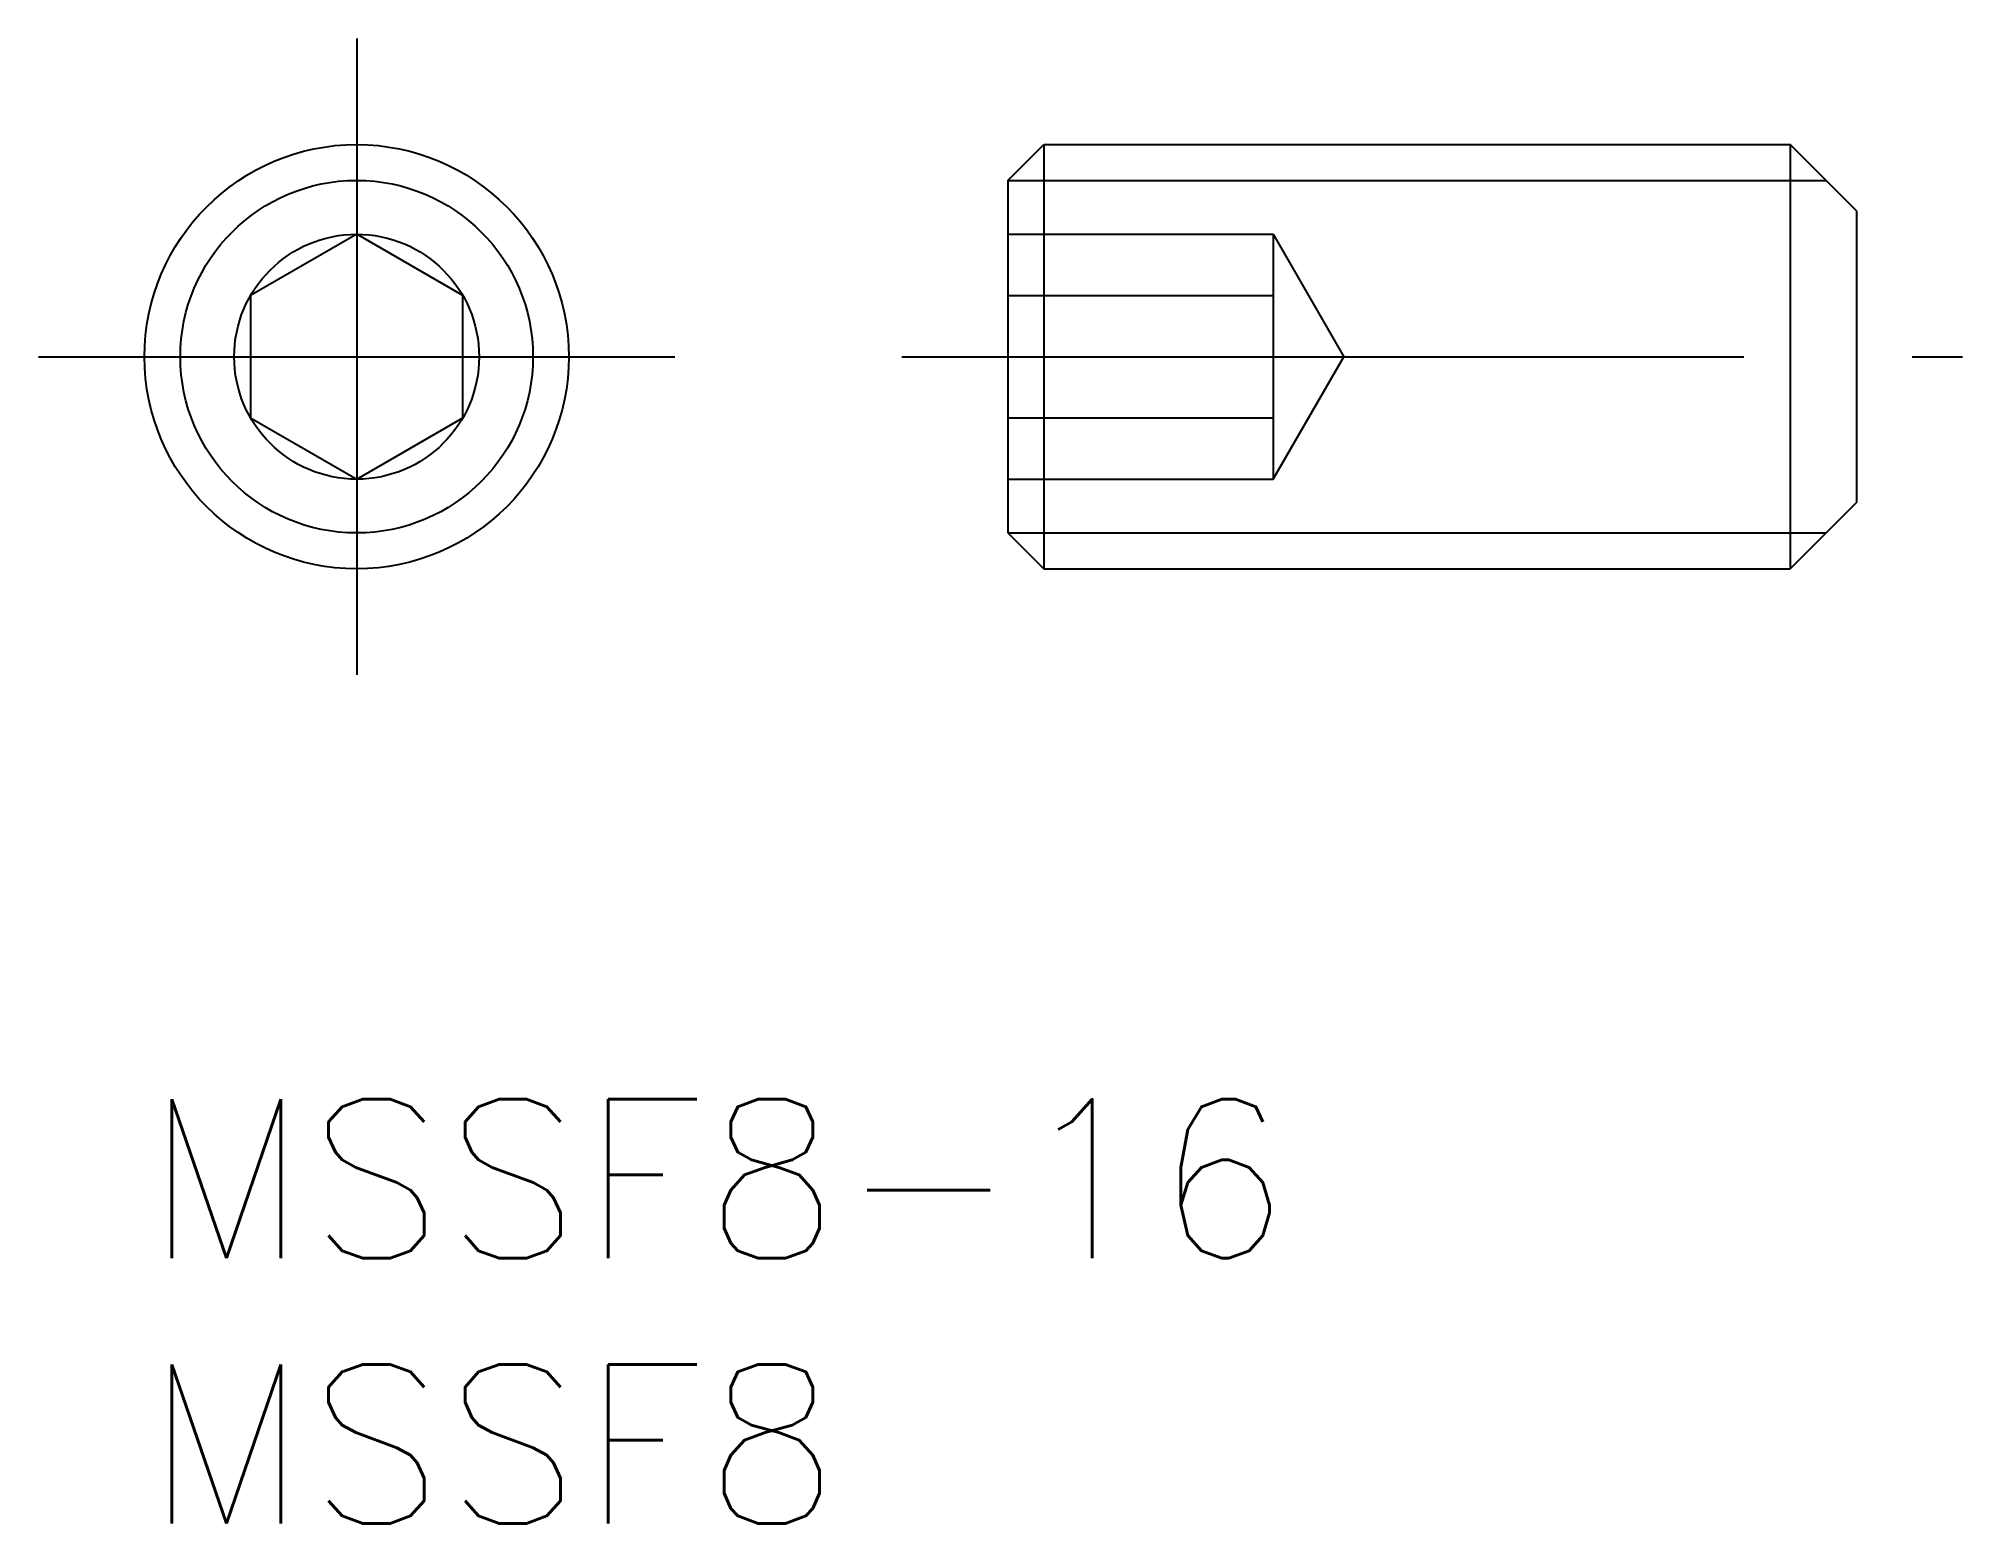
# Model space of a CAD drawing. Extents: x -2 to 34.3, y -8 to 20.
import ezdxf

# ---------------------------------------------------------------- set-up
doc = ezdxf.new("R2010")
doc.units = 0
doc.header["$LTSCALE"] = 0.5
doc.linetypes.add('CENTER', pattern=[50.8, 31.75, -6.35, 6.35, -6.35])
doc.linetypes.add('DASHED', pattern=[19.05, 12.7, -6.35])
for name, color, linetype in [('MSM_CENTER', 1, 'CENTER'), ('MSM_CONTINUOUS', 7, 'CONTINUOUS'), ('MSM_DASHED', 4, 'DASHED'), ('MSM_NARROW', 5, 'CONTINUOUS'), ('MSM_PART_NUMBER', 7, 'CONTINUOUS')]:
    doc.layers.add(name, color=color, linetype=linetype)
doc.styles.get("Standard").update_dxf_attribs({"font": 'txt.shx', "height": 3, "bigfont": 'bigfont.shx'})

# ---------------------------------------------------------------- blocks, each defined once
blk = doc.blocks.new('*U3')
at = {"layer": 'MSM_PART_NUMBER'}
blk.add_text('MSSF8-16', height=3, dxfattribs=at).set_placement((0, -3))
blk = doc.blocks.new('*U4')
at = {"layer": 'MSM_PART_NUMBER'}
blk.add_text('MSSF8', height=3, dxfattribs=at).set_placement((0, -8))

msp = doc.modelspace()

# ---------------------------------------------------------------- linework, layer by layer
at = {"layer": 'MSM_CENTER'}
for p, q in [((4, 20), (4, 8)), ((-2, 14), (10, 14)), ((14.28, 14), (34.28, 14))]:
    msp.add_line(p, q, dxfattribs=at)
at = {"layer": 'MSM_CONTINUOUS'}
for p, q in [((16.28, 17.324), (16.956, 18)), ((16.956, 18), (31.03, 18)), ((16.956, 18), (16.956, 10)), ((32.28, 16.75), (31.03, 18)), ((31.03, 18), (31.03, 10)), ((16.28, 17.324), (16.28, 10.677)), ((32.28, 16.75), (32.28, 11.25)), ((4, 16.309), (2, 15.155)), ((6, 15.155), (4, 16.309)), ((2, 15.155), (2, 12.845)), ((6, 12.845), (6, 15.155)), ((2, 12.845), (4, 11.691)), ((4, 11.691), (6, 12.845)), ((32.28, 11.25), (31.03, 10)), ((16.28, 10.677), (16.956, 10)), ((16.956, 10), (31.03, 10))]:
    msp.add_line(p, q, dxfattribs=at)
for radius in [4, 2.309]:
    msp.add_circle((4, 14), radius, dxfattribs=at)
at = {"layer": 'MSM_DASHED'}
for p, q in [((16.28, 16.309), (21.28, 16.309)), ((21.28, 16.309), (22.613, 14)), ((21.28, 16.309), (21.28, 11.691)), ((16.28, 15.155), (21.28, 15.155)), ((21.28, 11.691), (22.613, 14)), ((16.28, 12.845), (21.28, 12.845)), ((16.28, 11.691), (21.28, 11.691))]:
    msp.add_line(p, q, dxfattribs=at)
at = {"layer": 'MSM_NARROW'}
for p, q in [((16.28, 17.324), (31.706, 17.324)), ((16.28, 10.677), (31.706, 10.677))]:
    msp.add_line(p, q, dxfattribs=at)
msp.add_circle((4, 14), 3.324, dxfattribs=at)

# ---------------------------------------------------------------- block references
at = {"layer": 'MSM_CONTINUOUS'}
for name in ['*U3', '*U4']:
    msp.add_blockref(name, (0, 0), dxfattribs=at)

doc.saveas('drawing.dxf')
